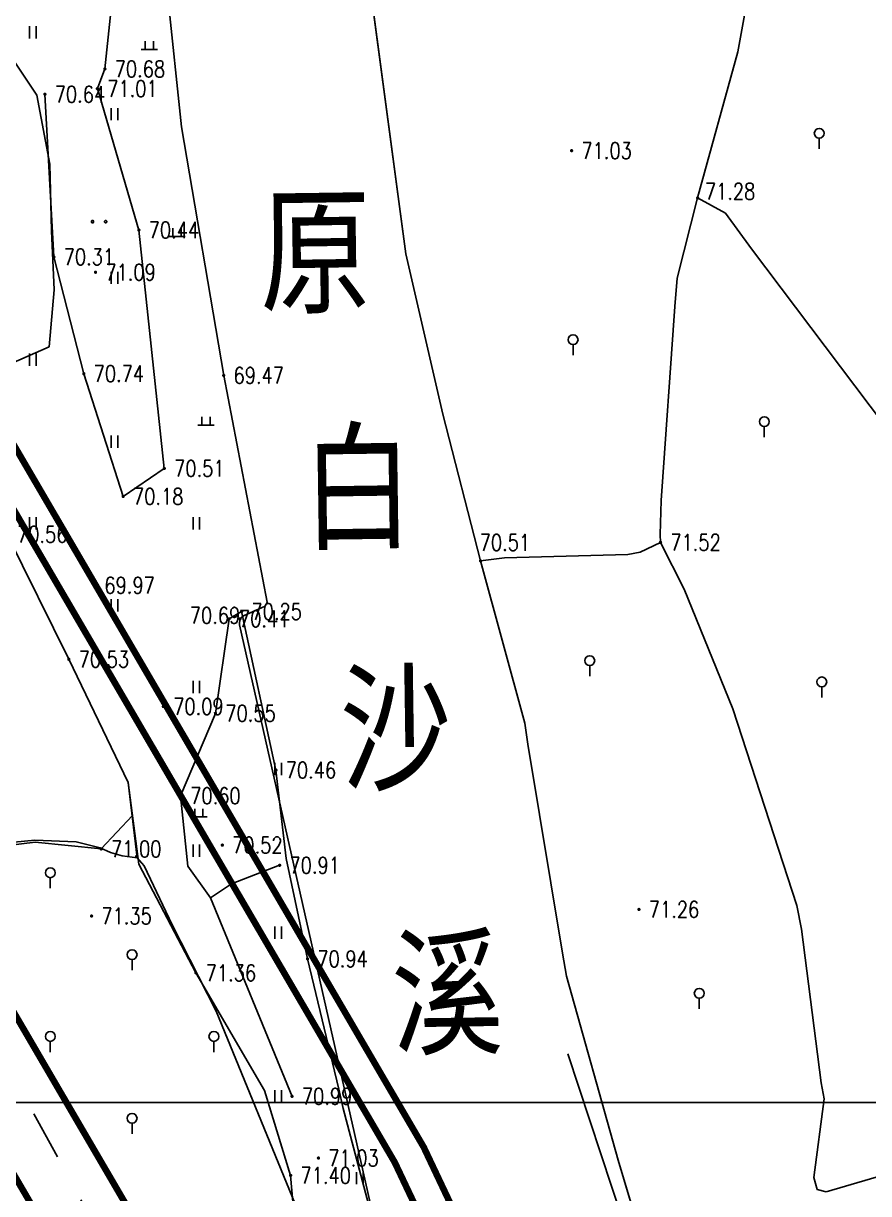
# Model space of a CAD drawing. Extents: x 10519 to 17598, y -625 to 2857.
# Drawn here: x 13760.9 to 13812.6, y 1100.1 to 1171.6 of the extents above; entities that cross this region are included whole.
import ezdxf
from ezdxf.enums import TextEntityAlignment as Align

# ---------------------------------------------------------------- set-up
doc = ezdxf.new("R2010")
doc.units = 0
doc.header["$MEASUREMENT"] = 0
doc.linetypes.add('CENTER', pattern=[2, 1.25, -0.25, 0.25, -0.25])
doc.linetypes.add('CENTERX2', pattern=[4, 2.5, -0.5, 0.5, -0.5])
doc.layers.get('0').update_dxf_attribs({"linetype": 'CONTINUOUS'})
for name, color, linetype in [('00000衢化东路中线', 1, 'CENTER'), ('00000道路边线', 2, 'CONTINUOUS'), ('0000原地形', 252, 'CONTINUOUS'), ('000道路名称', 6, 'CONTINUOUS'), ('GCD', 224, 'CONTINUOUS'), ('TYBZ', 7, 'CONTINUOUS')]:
    doc.layers.add(name, color=color, linetype=linetype)
doc.styles.add('HZ', font='txt8.shx', dxfattribs={"width": 0.8, "bigfont": 'hz.shx'})
doc.styles.add('正等线体', font='txt8.shx', dxfattribs={"width": 0.8, "bigfont": 'hz.shx'})
doc.styles.add('黑体', font='SIMHEI.TTF', dxfattribs={"width": 0.8})
doc.linetypes.add('10421', pattern='A,2,[150,AAA.SHX,S=1,R=0,X=0,Y=1],1e-11', length=2)
doc.linetypes.add('1161', pattern='A,0,[149,AAA.SHX,S=0.1,R=0,X=0,Y=0],-1.6', length=1.6)
doc.linetypes.add('832', pattern='A,2,[150,AAA.SHX,S=1,R=0,X=0,Y=1],2,[150,AAA.SHX,S=2,R=0,X=0,Y=2],1e-11', length=4)

# ---------------------------------------------------------------- blocks, each defined once
blk = doc.blocks.new('GC200')
at = {"linetype": 'Continuous', "const_width": 0.2, "flags": 128}
blk.add_lwpolyline([(-0.1, 0, 1), (0.1, 0, 1)], format="xyb", close=True, dxfattribs=at)

msp = doc.modelspace()

# ---------------------------------------------------------------- linework, layer by layer
at = {"layer": '00000衢化东路中线', "color": 6, "linetype": 'CENTERX2', "ltscale": 6}
msp.add_arc((13236.988, 813.757), 600, 17.868144, 32.775163, dxfattribs=at)
msp.add_arc((13236.988, 813.757), 600, 17.868144, 32.775163, dxfattribs=at)
at = {"layer": '00000道路边线', "const_width": 0.4}
for points in [[(13756.603, 1148.308, -0.065136), (13825.178, 1003.376, 0.065136), (13756.603, 1148.308), (13576.295, 1428.357, -0.410529), (13583.517, 1462.739), (13652.854, 1508.626, -0.224647), (14318.381, 1604.23), (14655.468, 1500.221), (14721.808, 1482.843, -0.010771), (14723.879, 1482.253), (15171.602, 1344.107)], [(13758.284, 1149.39, -0.065136), (13827.082, 1003.99, 0.065136), (13758.284, 1149.39), (13577.99, 1429.419, -0.410529), (13584.057, 1458.299), (13655.061, 1505.291, -0.224647), (14317.202, 1600.407), (14654.432, 1496.355)], [(13722.932, 1134.042, -0.067825), (13790.915, 992.331, 0.067825), (13722.932, 1134.042, 0.414766), (13688.26, 1141.132), (13432.656, 971.971, 0.558152), (13433.473, 946.449), (13701.235, 792.911, 0.259948), (13720.713, 792.678), (13824.314, 848.824, 0.361072), (13831.443, 866.614), (13790.915, 992.331)], [(13739.366, 1137.21, -0.065136), (13805.667, 997.086, 0.065136), (13739.366, 1137.21), (13735.992, 1142.451), (13739.366, 1137.21)], [(13693.522, 1138.618, -0.414763), (13721.259, 1132.946, -0.067828), (13789.011, 991.717, 0.067828), (13721.259, 1132.946, 0.414763), (13693.522, 1138.618), (13435.415, 967.801, 0.558152), (13435.96, 950.787), (13704.258, 796.942, 0.259948), (13719.841, 796.755), (13824.197, 853.31, 0.361072), (13829.425, 866.356), (13789.177, 991.203)], [(13805.667, 997.086), (13841.162, 886.984, 1), (13845.921, 888.518), (13810.426, 998.621, 0.065136), (13743.57, 1139.917, -0.065136), (13810.426, 998.621)]]:
    msp.add_lwpolyline(points, format="xyb", dxfattribs=at)
at = {"layer": '0000原地形', "linetype": 'Continuous'}
for p, q in [((13766.746, 1201.524), (13770.588, 1165.305)), ((13784.302, 1157.56, 68.184), (13781.821, 1176.131, 68.184)), ((13804.604, 1169.888, 71.83), (13805.723, 1176.111, 71.83)), ((13802.142, 1160.965, 71.83), (13804.604, 1169.888, 71.83)), ((13770.588, 1165.305), (13773.167, 1150.124)), ((13800.897, 1156.068, 71.83), (13802.142, 1160.965, 71.83)), ((13802.142, 1160.965, 71.284), (13803.842, 1160.043, 71.284)), ((13803.842, 1160.043, 71.284), (13805.429, 1157.855, 71.284)), ((13786.558, 1147.756, 68.184), (13784.302, 1157.56, 68.184)), ((13805.429, 1157.855, 71.284), (13813.565, 1147.092, 71.284)), ((13800.752, 1154.328, 71.83), (13800.897, 1156.068, 71.83)), ((13799.92, 1142.485, 71.83), (13800.752, 1154.328, 71.83)), ((13773.167, 1150.124), (13775.824, 1136.272)), ((13788.87, 1138.793, 68.184), (13786.558, 1147.756, 68.184)), ((13799.842, 1140.409, 71.83), (13799.92, 1142.485, 71.83)), ((13799.873, 1139.925, 71.83), (13799.842, 1140.409, 71.83)), ((13798.637, 1139.325, 70.136), (13799.873, 1139.925, 70.136)), ((13801.31, 1137.077, 71.83), (13799.873, 1139.925, 71.83)), ((13788.87, 1138.793, 70.136), (13790.332, 1138.989, 70.136)), ((13790.332, 1138.989, 70.136), (13797.875, 1139.175, 70.136)), ((13797.875, 1139.175, 70.136), (13798.637, 1139.325, 70.136)), ((13791.584, 1128.886, 68.184), (13788.87, 1138.793, 68.184)), ((13804.296, 1129.749, 71.83), (13801.31, 1137.077, 71.83)), ((13775.704, 1136.021), (13774.381, 1135.433)), ((13775.824, 1136.272), (13775.704, 1136.021)), ((13774.161, 1135.249), (13774.135, 1134.879)), ((13774.381, 1135.433), (13774.161, 1135.249)), ((13774.135, 1134.879), (13784.462, 1089.287)), ((13808.209, 1117.749, 71.83), (13804.296, 1129.749, 71.83)), ((13791.767, 1127.607, 68.184), (13791.584, 1128.886, 68.184)), ((13793.88, 1114.832, 68.184), (13791.767, 1127.607, 68.184)), ((13808.49, 1116.302, 71.83), (13808.209, 1117.749, 71.83)), ((13809.7, 1106.905, 71.83), (13808.49, 1116.302, 71.83)), ((13794.116, 1113.417, 68.184), (13793.88, 1114.832, 68.184)), ((13797.279, 1102.191, 68.184), (13794.116, 1113.417, 68.184)), ((13809.877, 1105.928, 71.83), (13809.7, 1106.905, 71.83)), ((13809.245, 1101.121, 71.83), (13809.877, 1105.928, 71.83)), ((13818.15, 1102.636, 71.83), (13809.989, 1100.243, 71.83)), ((13801.795, 1087.175, 68.184), (13797.279, 1102.191, 68.184)), ((13809.451, 1100.385, 71.83), (13809.245, 1101.121, 71.83)), ((13809.989, 1100.243, 71.83), (13809.451, 1100.385, 71.83))]:
    msp.add_line(p, q, dxfattribs=at)
at = {"layer": '0000原地形', "linetype": '1161'}
for p, q in [((13757.754, 1173.199, 70.161), (13761.738, 1167.248, 70.161)), ((13761.738, 1167.248, 70.161), (13762.542, 1163.036, 70.161)), ((13762.542, 1163.036, 70.161), (13762.63, 1158.967, 70.161)), ((13762.63, 1158.967, 70.161), (13762.801, 1155.359, 70.161)), ((13762.801, 1155.359, 70.161), (13762.492, 1151.878, 70.161)), ((13762.492, 1151.878, 70.161), (13756.583, 1149.257, 70.161))]:
    msp.add_line(p, q, dxfattribs=at)
at = {"layer": '0000原地形', "linetype": '10421'}
for p, q in [((13766.313, 1172.722, 70.593), (13765.904, 1168.847, 70.593)), ((13766.313, 1172.722, 70.593), (13765.904, 1168.847, 70.593)), ((13765.904, 1168.847, 70.593), (13765.444, 1167.644, 70.593)), ((13765.904, 1168.847, 70.593), (13765.444, 1167.644, 70.593)), ((13765.444, 1167.644, 70.593), (13767.984, 1159.006, 70.593)), ((13765.444, 1167.644, 70.593), (13767.984, 1159.006, 70.593)), ((13762.786, 1157.364, 70.593), (13762.238, 1167.301, 70.593)), ((13762.786, 1157.364, 70.593), (13762.238, 1167.301, 70.593)), ((13767.984, 1159.006, 70.593), (13769.535, 1144.443, 70.593)), ((13767.984, 1159.006, 70.593), (13769.535, 1144.443, 70.593)), ((13764.616, 1150.232, 70.593), (13762.786, 1157.364, 70.593)), ((13764.616, 1150.232, 70.593), (13762.786, 1157.364, 70.593)), ((13767.021, 1142.732, 70.593), (13764.616, 1150.232, 70.593)), ((13767.021, 1142.732, 70.593), (13764.616, 1150.232, 70.593)), ((13769.535, 1144.443, 70.593), (13767.021, 1142.732, 70.593)), ((13769.535, 1144.443, 70.593), (13767.021, 1142.732, 70.593)), ((13759.93, 1140.413, 70.848), (13763.7, 1132.786, 70.848)), ((13759.93, 1140.413, 70.848), (13763.7, 1132.786, 70.848)), ((13772.666, 1129.481, 70.245), (13773.498, 1135.254, 70.245)), ((13772.666, 1129.481, 70.245), (13773.498, 1135.254, 70.245)), ((13773.498, 1135.254, 70.245), (13774.263, 1135.699, 70.245)), ((13773.498, 1135.254, 70.245), (13774.263, 1135.699, 70.245)), ((13763.7, 1132.786, 70.848), (13767.317, 1125.266, 70.848)), ((13763.7, 1132.786, 70.848), (13767.317, 1125.266, 70.848)), ((13770.517, 1124.447, 70.245), (13772.666, 1129.481, 70.245)), ((13770.517, 1124.447, 70.245), (13772.666, 1129.481, 70.245)), ((13767.317, 1125.266, 70.848), (13767.884, 1120.663, 70.848)), ((13767.317, 1125.266, 70.848), (13767.981, 1120.265, 70.848)), ((13770.982, 1120.15, 70.245), (13770.517, 1124.447, 70.245)), ((13770.982, 1120.15, 70.245), (13770.517, 1124.447, 70.245)), ((13765.679, 1121.195), (13767.585, 1123.249)), ((13759.274, 1121.517, 71.243), (13761.624, 1121.739, 71.243)), ((13761.624, 1121.739, 71.243), (13764.157, 1121.625, 71.243)), ((13759.969, 1121.417), (13761.639, 1121.618)), ((13761.639, 1121.618), (13765.679, 1121.195)), ((13764.157, 1121.625, 71.243), (13765.605, 1121.256, 71.243)), ((13765.605, 1121.256, 71.243), (13766.239, 1120.988, 71.243)), ((13766.239, 1120.988, 71.243), (13766.969, 1120.781, 71.243)), ((13766.969, 1120.781, 71.243), (13767.884, 1120.663, 71.243)), ((13767.884, 1120.663, 71.243), (13768.298, 1120.175, 71.243)), ((13767.981, 1120.265, 70.848), (13771.466, 1113.625, 70.848)), ((13768.298, 1120.175, 71.243), (13770.013, 1116.559, 71.243)), ((13772.357, 1118.205, 70.245), (13770.982, 1120.15, 70.245)), ((13772.357, 1118.205, 70.245), (13770.982, 1120.15, 70.245)), ((13773.651, 1119.058, 71.022), (13776.587, 1120.2, 71.022)), ((13773.651, 1119.058, 71.022), (13776.587, 1120.2, 71.022)), ((13772.357, 1118.205, 71.022), (13773.651, 1119.058, 71.022)), ((13772.357, 1118.205, 71.022), (13773.651, 1119.058, 71.022)), ((13777.345, 1106.082, 70.245), (13772.357, 1118.205, 70.245)), ((13777.345, 1106.082, 70.245), (13772.357, 1118.205, 70.245)), ((13770.013, 1116.559, 71.243), (13772.708, 1111.281, 71.243)), ((13771.466, 1113.625, 70.848), (13775.656, 1106.436, 70.848)), ((13772.708, 1111.281, 71.243), (13777.701, 1099.103, 71.243)), ((13775.656, 1106.436, 70.848), (13777.26, 1101.252, 70.848)), ((13777.26, 1101.252, 70.848), (13777.773, 1095.099, 70.848))]:
    msp.add_line(p, q, dxfattribs=at)
at = {"layer": '0000原地形'}
for p, q in [((13761.296, 1170.711), (13761.296, 1171.461)), ((13761.696, 1170.711), (13761.696, 1171.461)), ((13768.367, 1170.539), (13768.367, 1170.039)), ((13768.867, 1170.539), (13768.867, 1170.039)), ((13768.117, 1170.039), (13769.117, 1170.039)), ((13766.296, 1165.711), (13766.296, 1166.461)), ((13766.696, 1165.711), (13766.696, 1166.461)), ((13809.572, 1163.969), (13809.572, 1164.619)), ((13770.059, 1159.122), (13770.059, 1158.622)), ((13770.559, 1159.122), (13770.559, 1158.622)), ((13769.809, 1158.622), (13770.809, 1158.622)), ((13766.296, 1155.711), (13766.296, 1156.461)), ((13766.696, 1155.711), (13766.696, 1156.461)), ((13794.528, 1151.355), (13794.528, 1152.005)), ((13761.296, 1150.711), (13761.296, 1151.461)), ((13761.696, 1150.711), (13761.696, 1151.461)), ((13771.835, 1147.593), (13771.835, 1147.093)), ((13772.335, 1147.593), (13772.335, 1147.093)), ((13771.585, 1147.093), (13772.585, 1147.093)), ((13806.213, 1146.351), (13806.213, 1147.001)), ((13766.296, 1145.711), (13766.296, 1146.461)), ((13766.696, 1145.711), (13766.696, 1146.461)), ((13761.296, 1140.711), (13761.296, 1141.461)), ((13761.696, 1140.711), (13761.696, 1141.461)), ((13771.296, 1140.711), (13771.296, 1141.461)), ((13771.696, 1140.711), (13771.696, 1141.461)), ((13766.296, 1135.711), (13766.296, 1136.461)), ((13766.696, 1135.711), (13766.696, 1136.461)), ((13795.548, 1131.753), (13795.548, 1132.403)), ((13771.296, 1130.711), (13771.296, 1131.461)), ((13771.696, 1130.711), (13771.696, 1131.461)), ((13809.732, 1130.454), (13809.732, 1131.104)), ((13776.296, 1125.711), (13776.296, 1126.461)), ((13776.696, 1125.711), (13776.696, 1126.461)), ((13771.147, 1123.157), (13772.147, 1123.157)), ((13771.147, 1123.157), (13772.147, 1123.157)), ((13771.397, 1123.657), (13771.397, 1123.157)), ((13771.397, 1123.657), (13771.397, 1123.157)), ((13771.897, 1123.657), (13771.897, 1123.157)), ((13771.897, 1123.657), (13771.897, 1123.157)), ((13771.296, 1120.711), (13771.296, 1121.461)), ((13771.696, 1120.711), (13771.696, 1121.461)), ((13762.568, 1118.792), (13762.568, 1119.442)), ((13776.296, 1115.711), (13776.296, 1116.461)), ((13776.696, 1115.711), (13776.696, 1116.461)), ((13767.568, 1113.792), (13767.568, 1114.442)), ((13802.238, 1111.431), (13802.238, 1112.081)), ((13762.568, 1108.792), (13762.568, 1109.442)), ((13772.568, 1108.792), (13772.568, 1109.442)), ((13776.296, 1105.711), (13776.296, 1106.461)), ((13776.696, 1105.711), (13776.696, 1106.461)), ((13767.568, 1103.792), (13767.568, 1104.442)), ((13781.296, 1100.711), (13781.296, 1101.461)), ((13781.696, 1100.711), (13781.696, 1101.461))]:
    msp.add_line(p, q, dxfattribs=at)
at = {"layer": '0000原地形', "linetype": '832'}
for p, q in [((13774.263, 1135.699, 71.553), (13776.36, 1126.012, 71.553)), ((13776.36, 1126.012, 71.553), (13776.989, 1120.621, 71.553)), ((13776.989, 1120.621, 71.553), (13778.292, 1114.482, 71.553)), ((13778.292, 1114.482, 71.553), (13780.212, 1106.529, 71.553)), ((13805.793, 1073.645, 71.429), (13794.202, 1108.684, 71.429)), ((13780.212, 1106.529, 71.553), (13780.473, 1105.335, 71.553)), ((13780.473, 1105.335, 71.553), (13783.101, 1095.457, 71.553))]:
    msp.add_line(p, q, dxfattribs=at)
at = {"layer": '0000原地形', "linetype": 'Continuous', "elevation": 70.136}
msp.add_lwpolyline([(13818.202, 1025.707), (13819.737, 1028.749), (13819.77, 1029.161), (13816.931, 1038.908), (13814.249, 1047.94), (13809.3, 1063.234), (13806.34, 1073.142), (13801.795, 1087.175), (13797.279, 1102.191), (13794.116, 1113.417), (13793.88, 1114.832), (13791.767, 1127.607), (13791.584, 1128.886), (13788.87, 1138.793), (13786.558, 1147.756), (13784.302, 1157.56), (13781.821, 1176.131), (13780.333, 1191.185), (13780.177, 1199.405), (13778.39, 1217.566)], dxfattribs=at)
at = {"layer": '0000原地形'}
for centre, major_axis, start_param, end_param in [((13809.572, 1164.919), (-0.212, 0.212), 3.926991, 10.210176), ((13765.151, 1159.521), (0.053, 0.053), 5.497787, 8.63938), ((13765.151, 1159.521), (0.053, 0.053), 5.497787, 8.63938), ((13765.951, 1159.521), (0.053, 0.053), 5.497787, 8.63938), ((13765.951, 1159.521), (0.053, 0.053), 5.497787, 8.63938), ((13765.151, 1159.521), (0.053, 0.053), 2.356194, 5.497787), ((13765.151, 1159.521), (0.053, 0.053), 2.356194, 5.497787), ((13765.951, 1159.521), (0.053, 0.053), 2.356194, 5.497787), ((13765.951, 1159.521), (0.053, 0.053), 2.356194, 5.497787), ((13794.528, 1152.305), (-0.212, 0.212), 3.926991, 10.210176), ((13806.213, 1147.301), (-0.212, 0.212), 3.926991, 10.210176), ((13795.548, 1132.703), (-0.212, 0.212), 3.926991, 10.210176), ((13809.732, 1131.404), (-0.212, 0.212), 3.926991, 10.210176), ((13762.568, 1119.742), (-0.212, 0.212), 3.926991, 10.210176), ((13767.568, 1114.742), (-0.212, 0.212), 3.926991, 10.210176), ((13802.238, 1112.381), (-0.212, 0.212), 3.926991, 10.210176), ((13762.568, 1109.742), (-0.212, 0.212), 3.926991, 10.210176), ((13772.568, 1109.742), (-0.212, 0.212), 3.926991, 10.210176), ((13767.568, 1104.742), (-0.212, 0.212), 3.926991, 10.210176)]:
    msp.add_ellipse(centre, major_axis=major_axis, ratio=1, start_param=start_param, end_param=end_param, dxfattribs=at)
at = {"layer": 'TYBZ'}
msp.add_lwpolyline([(14372.812, 1105.707), (14372.812, 256.707), (13183.812, 256.707), (13183.812, 1105.707)], close=True, dxfattribs=at)

# ---------------------------------------------------------------- block references
at = {"layer": 'GCD', "linetype": 'Continuous'}
ref = msp.add_blockref('GC200', (13765.904, 1168.847, 70.679), dxfattribs=dict(at, xscale=0.5, yscale=0.5, zscale=0.5))
ref.add_attrib('height', '70.68', dxfattribs={"linetype": 'Continuous', "height": 1, "style": 'HZ', "width": 0.8}).set_placement((13766.504, 1168.847, 70.679), align=Align.MIDDLE_LEFT)
ref = msp.add_blockref('GC200', (13765.904, 1168.847, 70.679), dxfattribs=dict(at, xscale=0.5, yscale=0.5, zscale=0.5))
ref.add_attrib('height', '70.68', dxfattribs={"linetype": 'Continuous', "height": 1, "style": 'HZ', "width": 0.8}).set_placement((13766.504, 1168.847, 70.679), align=Align.MIDDLE_LEFT)
ref = msp.add_blockref('GC200', (13765.444, 1167.644, 71.007), dxfattribs=dict(at, xscale=0.5, yscale=0.5, zscale=0.5))
ref.add_attrib('height', '71.01', dxfattribs={"linetype": 'Continuous', "height": 1, "style": 'HZ', "width": 0.8}).set_placement((13766.044, 1167.644, 71.007), align=Align.MIDDLE_LEFT)
ref = msp.add_blockref('GC200', (13765.444, 1167.644, 71.007), dxfattribs=dict(at, xscale=0.5, yscale=0.5, zscale=0.5))
ref.add_attrib('height', '71.01', dxfattribs={"linetype": 'Continuous', "height": 1, "style": 'HZ', "width": 0.8}).set_placement((13766.044, 1167.644, 71.007), align=Align.MIDDLE_LEFT)
ref = msp.add_blockref('GC200', (13762.238, 1167.301, 70.639), dxfattribs=dict(at, xscale=0.5, yscale=0.5, zscale=0.5))
ref.add_attrib('height', '70.64', dxfattribs={"linetype": 'Continuous', "height": 1, "style": 'HZ', "width": 0.8}).set_placement((13762.838, 1167.301, 70.639), align=Align.MIDDLE_LEFT)
ref = msp.add_blockref('GC200', (13762.238, 1167.301, 70.639), dxfattribs=dict(at, xscale=0.5, yscale=0.5, zscale=0.5))
ref.add_attrib('height', '70.64', dxfattribs={"linetype": 'Continuous', "height": 1, "style": 'HZ', "width": 0.8}).set_placement((13762.838, 1167.301, 70.639), align=Align.MIDDLE_LEFT)
ref = msp.add_blockref('GC200', (13794.436, 1163.854, 71.027), dxfattribs=dict(at, xscale=0.5, yscale=0.5, zscale=0.5))
ref.add_attrib('height', '71.03', dxfattribs={"linetype": 'Continuous', "height": 1, "style": '正等线体', "width": 0.8}).set_placement((13795.036, 1163.854, 71.027), align=Align.MIDDLE_LEFT)
ref = msp.add_blockref('GC200', (13802.142, 1160.965, 71.284), dxfattribs=dict(at, xscale=0.5, yscale=0.5, zscale=0.5))
ref.add_attrib('height', '71.28', dxfattribs={"linetype": 'Continuous', "height": 1, "style": '正等线体', "width": 0.8}).set_placement((13802.58, 1161.367, 71.284), align=Align.MIDDLE_LEFT)
ref = msp.add_blockref('GC200', (13767.984, 1159.006, 70.439), dxfattribs=dict(at, xscale=0.5, yscale=0.5, zscale=0.5))
ref.add_attrib('height', '70.44', dxfattribs={"linetype": 'Continuous', "height": 1, "style": 'HZ', "width": 0.8}).set_placement((13768.584, 1159.006, 70.439), align=Align.MIDDLE_LEFT)
ref = msp.add_blockref('GC200', (13767.984, 1159.006, 70.439), dxfattribs=dict(at, xscale=0.5, yscale=0.5, zscale=0.5))
ref.add_attrib('height', '70.44', dxfattribs={"linetype": 'Continuous', "height": 1, "style": 'HZ', "width": 0.8}).set_placement((13768.584, 1159.006, 70.439), align=Align.MIDDLE_LEFT)
ref = msp.add_blockref('GC200', (13762.786, 1157.364, 70.305), dxfattribs=dict(at, xscale=0.5, yscale=0.5, zscale=0.5))
ref.add_attrib('height', '70.31', dxfattribs={"linetype": 'Continuous', "height": 1, "style": 'HZ', "width": 0.8}).set_placement((13763.386, 1157.364, 70.305), align=Align.MIDDLE_LEFT)
ref = msp.add_blockref('GC200', (13762.786, 1157.364, 70.305), dxfattribs=dict(at, xscale=0.5, yscale=0.5, zscale=0.5))
ref.add_attrib('height', '70.31', dxfattribs={"linetype": 'Continuous', "height": 1, "style": 'HZ', "width": 0.8}).set_placement((13763.386, 1157.364, 70.305), align=Align.MIDDLE_LEFT)
ref = msp.add_blockref('GC200', (13765.331, 1156.429, 71.086), dxfattribs=dict(at, xscale=0.5, yscale=0.5, zscale=0.5))
ref.add_attrib('height', '71.09', dxfattribs={"linetype": 'Continuous', "height": 1, "style": 'HZ', "width": 0.8}).set_placement((13765.931, 1156.429, 71.086), align=Align.MIDDLE_LEFT)
ref = msp.add_blockref('GC200', (13765.331, 1156.429, 71.086), dxfattribs=dict(at, xscale=0.5, yscale=0.5, zscale=0.5))
ref.add_attrib('height', '71.09', dxfattribs={"linetype": 'Continuous', "height": 1, "style": 'HZ', "width": 0.8}).set_placement((13765.931, 1156.429, 71.086), align=Align.MIDDLE_LEFT)
ref = msp.add_blockref('GC200', (13764.616, 1150.232, 70.741), dxfattribs=dict(at, xscale=0.5, yscale=0.5, zscale=0.5))
ref.add_attrib('height', '70.74', dxfattribs={"linetype": 'Continuous', "height": 1, "style": 'HZ', "width": 0.8}).set_placement((13765.216, 1150.232, 70.741), align=Align.MIDDLE_LEFT)
ref = msp.add_blockref('GC200', (13764.616, 1150.232, 70.741), dxfattribs=dict(at, xscale=0.5, yscale=0.5, zscale=0.5))
ref.add_attrib('height', '70.74', dxfattribs={"linetype": 'Continuous', "height": 1, "style": 'HZ', "width": 0.8}).set_placement((13765.216, 1150.232, 70.741), align=Align.MIDDLE_LEFT)
ref = msp.add_blockref('GC200', (13773.167, 1150.124, 69.468), dxfattribs=dict(at, xscale=0.5, yscale=0.5, zscale=0.5))
ref.add_attrib('height', '69.47', dxfattribs={"linetype": 'Continuous', "height": 1, "style": '正等线体', "width": 0.8}).set_placement((13773.767, 1150.124, 69.468), align=Align.MIDDLE_LEFT)
ref = msp.add_blockref('GC200', (13769.535, 1144.443, 70.511), dxfattribs=dict(at, xscale=0.5, yscale=0.5, zscale=0.5))
ref.add_attrib('height', '70.51', dxfattribs={"linetype": 'Continuous', "height": 1, "style": 'HZ', "width": 0.8}).set_placement((13770.135, 1144.443, 70.511), align=Align.MIDDLE_LEFT)
ref = msp.add_blockref('GC200', (13769.535, 1144.443, 70.511), dxfattribs=dict(at, xscale=0.5, yscale=0.5, zscale=0.5))
ref.add_attrib('height', '70.51', dxfattribs={"linetype": 'Continuous', "height": 1, "style": 'HZ', "width": 0.8}).set_placement((13770.135, 1144.443, 70.511), align=Align.MIDDLE_LEFT)
ref = msp.add_blockref('GC200', (13767.021, 1142.732, 70.176), dxfattribs=dict(at, xscale=0.5, yscale=0.5, zscale=0.5))
ref.add_attrib('height', '70.18', dxfattribs={"linetype": 'Continuous', "height": 1, "style": 'HZ', "width": 0.8}).set_placement((13767.621, 1142.732, 70.176), align=Align.MIDDLE_LEFT)
ref = msp.add_blockref('GC200', (13767.021, 1142.732, 70.176), dxfattribs=dict(at, xscale=0.5, yscale=0.5, zscale=0.5))
ref.add_attrib('height', '70.18', dxfattribs={"linetype": 'Continuous', "height": 1, "style": 'HZ', "width": 0.8}).set_placement((13767.621, 1142.732, 70.176), align=Align.MIDDLE_LEFT)
ref = msp.add_blockref('GC200', (13759.93, 1140.413, 70.564), dxfattribs=dict(at, xscale=0.5, yscale=0.5, zscale=0.5))
ref.add_attrib('height', '70.56', dxfattribs={"linetype": 'Continuous', "height": 1, "style": 'HZ', "width": 0.8}).set_placement((13760.53, 1140.413, 70.564), align=Align.MIDDLE_LEFT)
ref = msp.add_blockref('GC200', (13759.93, 1140.413, 70.564), dxfattribs=dict(at, xscale=0.5, yscale=0.5, zscale=0.5))
ref.add_attrib('height', '70.56', dxfattribs={"linetype": 'Continuous', "height": 1, "style": 'HZ', "width": 0.8}).set_placement((13760.53, 1140.413, 70.564), align=Align.MIDDLE_LEFT)
ref = msp.add_blockref('GC200', (13788.87, 1138.793, 70.506), dxfattribs=dict(at, xscale=0.5, yscale=0.5, zscale=0.5))
ref.add_attrib('height', '70.51', dxfattribs={"linetype": 'Continuous', "height": 1, "style": '正等线体', "width": 0.8}).set_placement((13788.818, 1139.917, 70.506), align=Align.MIDDLE_LEFT)
ref = msp.add_blockref('GC200', (13799.873, 1139.925, 71.516), dxfattribs=dict(at, xscale=0.5, yscale=0.5, zscale=0.5))
ref.add_attrib('height', '71.52', dxfattribs={"linetype": 'Continuous', "height": 1, "style": '正等线体', "width": 0.8}).set_placement((13800.473, 1139.925, 71.516), align=Align.MIDDLE_LEFT)
ref = msp.add_blockref('GC200', (13765.273, 1137.302, 69.973), dxfattribs=dict(at, xscale=0.5, yscale=0.5, zscale=0.5))
ref.add_attrib('height', '69.97', dxfattribs={"linetype": 'Continuous', "height": 1, "style": 'HZ', "width": 0.8}).set_placement((13765.873, 1137.302, 69.973), align=Align.MIDDLE_LEFT)
ref = msp.add_blockref('GC200', (13765.273, 1137.302, 69.973), dxfattribs=dict(at, xscale=0.5, yscale=0.5, zscale=0.5))
ref.add_attrib('height', '69.97', dxfattribs={"linetype": 'Continuous', "height": 1, "style": 'HZ', "width": 0.8}).set_placement((13765.873, 1137.302, 69.973), align=Align.MIDDLE_LEFT)
ref = msp.add_blockref('GC200', (13774.161, 1135.249, 70.687), dxfattribs=dict(at, xscale=0.5, yscale=0.5, zscale=0.5))
ref.add_attrib('height', '70.69', dxfattribs={"linetype": 'Continuous', "height": 1, "style": '正等线体', "width": 0.8}).set_placement((13771.094, 1135.461, 70.687), align=Align.MIDDLE_LEFT)
ref = msp.add_blockref('GC200', (13774.263, 1135.699, 70.245), dxfattribs=dict(at, xscale=0.5, yscale=0.5, zscale=0.5))
ref.add_attrib('height', '70.25', dxfattribs={"linetype": 'Continuous', "height": 1, "style": 'HZ', "width": 0.8}).set_placement((13774.863, 1135.699, 70.245), align=Align.MIDDLE_LEFT)
ref = msp.add_blockref('GC200', (13774.263, 1135.699, 70.245), dxfattribs=dict(at, xscale=0.5, yscale=0.5, zscale=0.5))
ref.add_attrib('height', '70.25', dxfattribs={"linetype": 'Continuous', "height": 1, "style": 'HZ', "width": 0.8}).set_placement((13774.863, 1135.699, 70.245), align=Align.MIDDLE_LEFT)
ref = msp.add_blockref('GC200', (13773.498, 1135.254, 70.406), dxfattribs=dict(at, xscale=0.5, yscale=0.5, zscale=0.5))
ref.add_attrib('height', '70.41', dxfattribs={"linetype": 'Continuous', "height": 1, "style": 'HZ', "width": 0.8}).set_placement((13774.098, 1135.254, 70.406), align=Align.MIDDLE_LEFT)
ref = msp.add_blockref('GC200', (13773.498, 1135.254, 70.406), dxfattribs=dict(at, xscale=0.5, yscale=0.5, zscale=0.5))
ref.add_attrib('height', '70.41', dxfattribs={"linetype": 'Continuous', "height": 1, "style": 'HZ', "width": 0.8}).set_placement((13774.098, 1135.254, 70.406), align=Align.MIDDLE_LEFT)
ref = msp.add_blockref('GC200', (13763.7, 1132.786, 70.528), dxfattribs=dict(at, xscale=0.5, yscale=0.5, zscale=0.5))
ref.add_attrib('height', '70.53', dxfattribs={"linetype": 'Continuous', "height": 1, "style": 'HZ', "width": 0.8}).set_placement((13764.3, 1132.786, 70.528), align=Align.MIDDLE_LEFT)
ref = msp.add_blockref('GC200', (13763.7, 1132.786, 70.528), dxfattribs=dict(at, xscale=0.5, yscale=0.5, zscale=0.5))
ref.add_attrib('height', '70.53', dxfattribs={"linetype": 'Continuous', "height": 1, "style": 'HZ', "width": 0.8}).set_placement((13764.3, 1132.786, 70.528), align=Align.MIDDLE_LEFT)
ref = msp.add_blockref('GC200', (13769.477, 1129.9, 70.087), dxfattribs=dict(at, xscale=0.5, yscale=0.5, zscale=0.5))
ref.add_attrib('height', '70.09', dxfattribs={"linetype": 'Continuous', "height": 1, "style": 'HZ', "width": 0.8}).set_placement((13770.077, 1129.9, 70.087), align=Align.MIDDLE_LEFT)
ref = msp.add_blockref('GC200', (13769.477, 1129.9, 70.087), dxfattribs=dict(at, xscale=0.5, yscale=0.5, zscale=0.5))
ref.add_attrib('height', '70.09', dxfattribs={"linetype": 'Continuous', "height": 1, "style": 'HZ', "width": 0.8}).set_placement((13770.077, 1129.9, 70.087), align=Align.MIDDLE_LEFT)
ref = msp.add_blockref('GC200', (13772.666, 1129.481, 70.549), dxfattribs=dict(at, xscale=0.5, yscale=0.5, zscale=0.5))
ref.add_attrib('height', '70.55', dxfattribs={"linetype": 'Continuous', "height": 1, "style": 'HZ', "width": 0.8}).set_placement((13773.266, 1129.481, 70.549), align=Align.MIDDLE_LEFT)
ref = msp.add_blockref('GC200', (13772.666, 1129.481, 70.549), dxfattribs=dict(at, xscale=0.5, yscale=0.5, zscale=0.5))
ref.add_attrib('height', '70.55', dxfattribs={"linetype": 'Continuous', "height": 1, "style": 'HZ', "width": 0.8}).set_placement((13773.266, 1129.481, 70.549), align=Align.MIDDLE_LEFT)
ref = msp.add_blockref('GC200', (13776.36, 1126.012, 70.456), dxfattribs=dict(at, xscale=0.5, yscale=0.5, zscale=0.5))
ref.add_attrib('height', '70.46', dxfattribs={"linetype": 'Continuous', "height": 1, "style": 'HZ', "width": 0.8}).set_placement((13776.96, 1126.012, 70.456), align=Align.MIDDLE_LEFT)
ref = msp.add_blockref('GC200', (13776.36, 1126.012, 70.456), dxfattribs=dict(at, xscale=0.5, yscale=0.5, zscale=0.5))
ref.add_attrib('height', '70.46', dxfattribs={"linetype": 'Continuous', "height": 1, "style": 'HZ', "width": 0.8}).set_placement((13776.96, 1126.012, 70.456), align=Align.MIDDLE_LEFT)
ref = msp.add_blockref('GC200', (13770.517, 1124.447, 70.604), dxfattribs=dict(at, xscale=0.5, yscale=0.5, zscale=0.5))
ref.add_attrib('height', '70.60', dxfattribs={"linetype": 'Continuous', "height": 1, "style": 'HZ', "width": 0.8}).set_placement((13771.117, 1124.447, 70.604), align=Align.MIDDLE_LEFT)
ref = msp.add_blockref('GC200', (13770.517, 1124.447, 70.604), dxfattribs=dict(at, xscale=0.5, yscale=0.5, zscale=0.5))
ref.add_attrib('height', '70.60', dxfattribs={"linetype": 'Continuous', "height": 1, "style": 'HZ', "width": 0.8}).set_placement((13771.117, 1124.447, 70.604), align=Align.MIDDLE_LEFT)
ref = msp.add_blockref('GC200', (13765.679, 1121.195, 71.001), dxfattribs=dict(at, xscale=0.5, yscale=0.5, zscale=0.5))
ref.add_attrib('height', '71.00', dxfattribs={"linetype": 'Continuous', "height": 1, "style": 'HZ', "width": 0.8}).set_placement((13766.279, 1121.195, 71.001), align=Align.MIDDLE_LEFT)
ref = msp.add_blockref('GC200', (13765.679, 1121.195, 71.001), dxfattribs=dict(at, xscale=0.5, yscale=0.5, zscale=0.5))
ref.add_attrib('height', '71.00', dxfattribs={"linetype": 'Continuous', "height": 1, "style": 'HZ', "width": 0.8}).set_placement((13766.279, 1121.195, 71.001), align=Align.MIDDLE_LEFT)
ref = msp.add_blockref('GC200', (13773.083, 1121.431, 70.519), dxfattribs=dict(at, xscale=0.5, yscale=0.5, zscale=0.5))
ref.add_attrib('height', '70.52', dxfattribs={"linetype": 'Continuous', "height": 1, "style": 'HZ', "width": 0.8}).set_placement((13773.683, 1121.431, 70.519), align=Align.MIDDLE_LEFT)
ref = msp.add_blockref('GC200', (13773.083, 1121.431, 70.519), dxfattribs=dict(at, xscale=0.5, yscale=0.5, zscale=0.5))
ref.add_attrib('height', '70.52', dxfattribs={"linetype": 'Continuous', "height": 1, "style": 'HZ', "width": 0.8}).set_placement((13773.683, 1121.431, 70.519), align=Align.MIDDLE_LEFT)
ref = msp.add_blockref('GC200', (13776.587, 1120.2, 70.912), dxfattribs=dict(at, xscale=0.5, yscale=0.5, zscale=0.5))
ref.add_attrib('height', '70.91', dxfattribs={"linetype": 'Continuous', "height": 1, "style": 'HZ', "width": 0.8}).set_placement((13777.187, 1120.2, 70.912), align=Align.MIDDLE_LEFT)
ref = msp.add_blockref('GC200', (13776.587, 1120.2, 70.912), dxfattribs=dict(at, xscale=0.5, yscale=0.5, zscale=0.5))
ref.add_attrib('height', '70.91', dxfattribs={"linetype": 'Continuous', "height": 1, "style": 'HZ', "width": 0.8}).set_placement((13777.187, 1120.2, 70.912), align=Align.MIDDLE_LEFT)
ref = msp.add_blockref('GC200', (13765.089, 1117.099, 71.345), dxfattribs=dict(at, xscale=0.5, yscale=0.5, zscale=0.5))
ref.add_attrib('height', '71.35', dxfattribs={"linetype": 'Continuous', "height": 1, "style": 'HZ', "width": 0.8}).set_placement((13765.689, 1117.099, 71.345), align=Align.MIDDLE_LEFT)
ref = msp.add_blockref('GC200', (13765.089, 1117.099, 71.345), dxfattribs=dict(at, xscale=0.5, yscale=0.5, zscale=0.5))
ref.add_attrib('height', '71.35', dxfattribs={"linetype": 'Continuous', "height": 1, "style": 'HZ', "width": 0.8}).set_placement((13765.689, 1117.099, 71.345), align=Align.MIDDLE_LEFT)
ref = msp.add_blockref('GC200', (13798.554, 1117.502, 71.263), dxfattribs=dict(at, xscale=0.5, yscale=0.5, zscale=0.5))
ref.add_attrib('height', '71.26', dxfattribs={"linetype": 'Continuous', "height": 1, "style": '正等线体', "width": 0.8}).set_placement((13799.154, 1117.502, 71.263), align=Align.MIDDLE_LEFT)
ref = msp.add_blockref('GC200', (13778.292, 1114.482, 70.944), dxfattribs=dict(at, xscale=0.5, yscale=0.5, zscale=0.5))
ref.add_attrib('height', '70.94', dxfattribs={"linetype": 'Continuous', "height": 1, "style": 'HZ', "width": 0.8}).set_placement((13778.892, 1114.482, 70.944), align=Align.MIDDLE_LEFT)
ref = msp.add_blockref('GC200', (13778.292, 1114.482, 70.944), dxfattribs=dict(at, xscale=0.5, yscale=0.5, zscale=0.5))
ref.add_attrib('height', '70.94', dxfattribs={"linetype": 'Continuous', "height": 1, "style": 'HZ', "width": 0.8}).set_placement((13778.892, 1114.482, 70.944), align=Align.MIDDLE_LEFT)
ref = msp.add_blockref('GC200', (13771.466, 1113.625, 71.362), dxfattribs=dict(at, xscale=0.5, yscale=0.5, zscale=0.5))
ref.add_attrib('height', '71.36', dxfattribs={"linetype": 'Continuous', "height": 1, "style": 'HZ', "width": 0.8}).set_placement((13772.066, 1113.625, 71.362), align=Align.MIDDLE_LEFT)
ref = msp.add_blockref('GC200', (13771.466, 1113.625, 71.362), dxfattribs=dict(at, xscale=0.5, yscale=0.5, zscale=0.5))
ref.add_attrib('height', '71.36', dxfattribs={"linetype": 'Continuous', "height": 1, "style": 'HZ', "width": 0.8}).set_placement((13772.066, 1113.625, 71.362), align=Align.MIDDLE_LEFT)
ref = msp.add_blockref('GC200', (13777.345, 1106.082, 70.986), dxfattribs=dict(at, xscale=0.5, yscale=0.5, zscale=0.5))
ref.add_attrib('height', '70.99', dxfattribs={"linetype": 'Continuous', "height": 1, "style": 'HZ', "width": 0.8}).set_placement((13777.945, 1106.082, 70.986), align=Align.MIDDLE_LEFT)
ref = msp.add_blockref('GC200', (13777.345, 1106.082, 70.986), dxfattribs=dict(at, xscale=0.5, yscale=0.5, zscale=0.5))
ref.add_attrib('height', '70.99', dxfattribs={"linetype": 'Continuous', "height": 1, "style": 'HZ', "width": 0.8}).set_placement((13777.945, 1106.082, 70.986), align=Align.MIDDLE_LEFT)
ref = msp.add_blockref('GC200', (13778.959, 1102.312, 71.032), dxfattribs=dict(at, xscale=0.5, yscale=0.5, zscale=0.5))
ref.add_attrib('height', '71.03', dxfattribs={"linetype": 'Continuous', "height": 1, "style": 'HZ', "width": 0.8}).set_placement((13779.559, 1102.312, 71.032), align=Align.MIDDLE_LEFT)
ref = msp.add_blockref('GC200', (13778.959, 1102.312, 71.032), dxfattribs=dict(at, xscale=0.5, yscale=0.5, zscale=0.5))
ref.add_attrib('height', '71.03', dxfattribs={"linetype": 'Continuous', "height": 1, "style": 'HZ', "width": 0.8}).set_placement((13779.559, 1102.312, 71.032), align=Align.MIDDLE_LEFT)
ref = msp.add_blockref('GC200', (13777.26, 1101.252, 71.399), dxfattribs=dict(at, xscale=0.5, yscale=0.5, zscale=0.5))
ref.add_attrib('height', '71.40', dxfattribs={"linetype": 'Continuous', "height": 1, "style": 'HZ', "width": 0.8}).set_placement((13777.86, 1101.252, 71.399), align=Align.MIDDLE_LEFT)
ref = msp.add_blockref('GC200', (13777.26, 1101.252, 71.399), dxfattribs=dict(at, xscale=0.5, yscale=0.5, zscale=0.5))
ref.add_attrib('height', '71.40', dxfattribs={"linetype": 'Continuous', "height": 1, "style": 'HZ', "width": 0.8}).set_placement((13777.86, 1101.252, 71.399), align=Align.MIDDLE_LEFT)

# ---------------------------------------------------------------- texts
at = {"layer": '000道路名称', "color": 0, "style": '黑体', "width": 0.8}
for s, p in [('原', (13775.41, 1154.536)), ('白', (13777.998, 1140.13)), ('沙', (13780.326, 1125.423)), ('溪', (13783.476, 1109.243))]:
    msp.add_text(s, height=6.25, rotation=0.80947, dxfattribs=at).set_placement(p)

doc.saveas('drawing.dxf')
